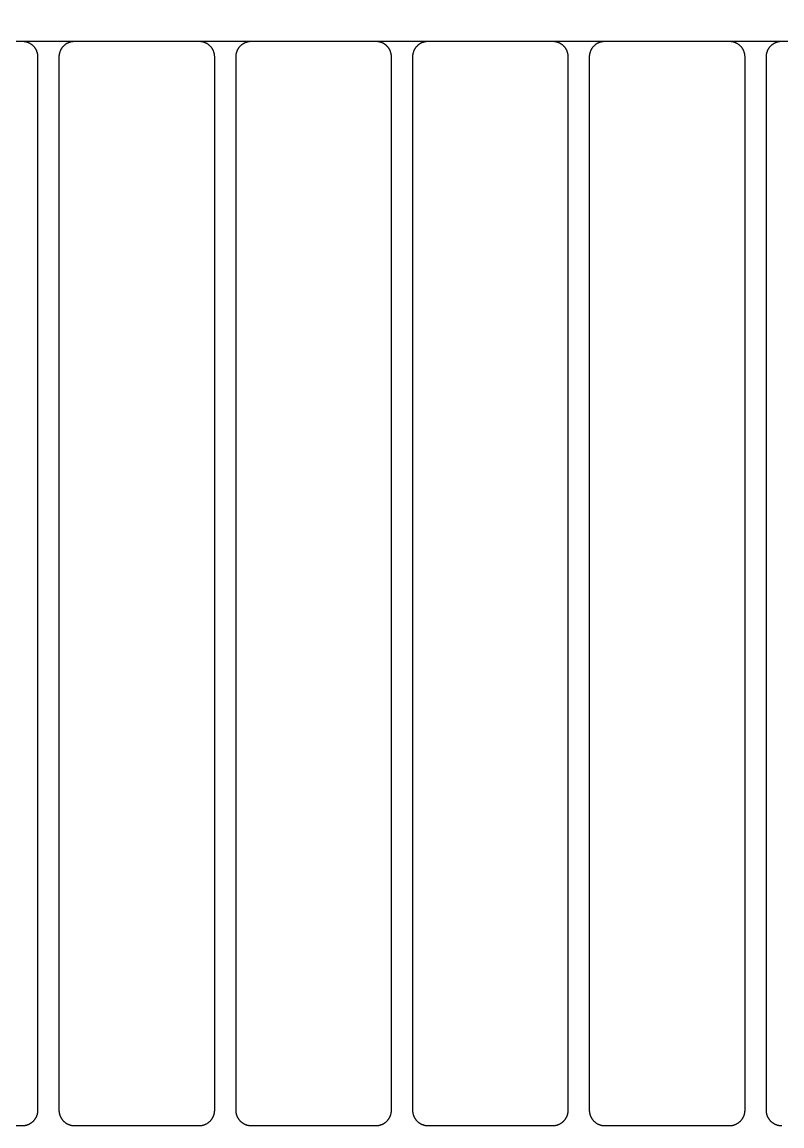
# Model space of a CAD drawing. Header units: millimetres. Extents: x -58335 to 291665, y -66693 to 213307.
# Drawn here: x 175969.4 to 176214.4, y -16251.8 to -15895.7 of the extents above; entities that cross this region are included whole.
import ezdxf

# ---------------------------------------------------------------- set-up
doc = ezdxf.new("R2010")
doc.units = ezdxf.units.MM
doc.header["$LTSCALE"] = 1000
for name, color, linetype in [('X-SITE$0$-MY-녹지', 254, 'Continuous'), ('X-SITE$0$-MY-시설선', 254, 'Continuous'), ('X-SITE$0$-MY-시설선 wood', 254, 'Continuous')]:
    doc.layers.add(name, color=color, linetype=linetype)
pattern_1 = [(0, (-29382.5, 14650.24), (317.5, 317.5), [158.75, -476.25]), (90, (-29303.13, 14570.87), (-317.5, 317.5), [158.75, -476.25])]

# ---------------------------------------------------------------- blocks, each defined once
blk = doc.blocks.new('X-SITE$0$GPSP-100')
at = {"layer": 'X-SITE$0$-MY-시설선'}
for points in [[(-843.22, -750), (-859.78, -750)], [(-786.22, -750), (-802.78, -750)], [(-729.22, -750), (-745.78, -750)], [(-672.22, -750), (-688.78, -750)], [(-615.22, -750), (-631.78, -750)]]:
    blk.add_lwpolyline(points, dxfattribs=at)
at = {"layer": 'X-SITE$0$-MY-시설선 wood'}
for points in [[(-860, -750), (-900, -750)], [(-855, -755), (-855, -754.89), (-855, -754.78), (-855.01, -754.66), (-855.02, -754.55), (-855.03, -754.44), (-855.05, -754.32), (-855.06, -754.21), (-855.08, -754.09), (-855.11, -753.97), (-855.13, -753.86), (-855.16, -753.74), (-855.19, -753.62), (-855.23, -753.51), (-855.27, -753.39), (-855.31, -753.28), (-855.35, -753.16), (-855.4, -753.04), (-855.45, -752.93), (-855.5, -752.82), (-855.56, -752.7), (-855.62, -752.59), (-855.68, -752.48), (-855.75, -752.37), (-855.82, -752.26), (-855.89, -752.16), (-855.96, -752.05), (-856.04, -751.95), (-856.12, -751.85), (-856.2, -751.75), (-856.29, -751.65), (-856.37, -751.56), (-856.46, -751.46), (-856.56, -751.37), (-856.65, -751.29), (-856.75, -751.2), (-856.85, -751.12), (-856.95, -751.04), (-857.05, -750.96), (-857.16, -750.89), (-857.26, -750.82), (-857.37, -750.75), (-857.48, -750.68), (-857.59, -750.62), (-857.7, -750.56), (-857.82, -750.5), (-857.93, -750.45), (-858.04, -750.4), (-858.16, -750.35), (-858.28, -750.31), (-858.39, -750.27), (-858.51, -750.23), (-858.62, -750.19), (-858.74, -750.16), (-858.86, -750.13), (-858.97, -750.11), (-859.09, -750.08), (-859.21, -750.06), (-859.32, -750.05), (-859.44, -750.03), (-859.55, -750.02), (-859.66, -750.01), (-859.78, -750), (-859.89, -750), (-860, -750)], [(-843, -750), (-843.11, -750), (-843.22, -750), (-843.34, -750.01), (-843.45, -750.02), (-843.56, -750.03), (-843.68, -750.05), (-843.79, -750.06), (-843.91, -750.08), (-844.03, -750.11), (-844.14, -750.13), (-844.26, -750.16), (-844.38, -750.19), (-844.49, -750.23), (-844.61, -750.27), (-844.72, -750.31), (-844.84, -750.35), (-844.96, -750.4), (-845.07, -750.45), (-845.18, -750.5), (-845.3, -750.56), (-845.41, -750.62), (-845.52, -750.68), (-845.63, -750.75), (-845.74, -750.82), (-845.84, -750.89), (-845.95, -750.96), (-846.05, -751.04), (-846.15, -751.12), (-846.25, -751.2), (-846.35, -751.29), (-846.44, -751.37), (-846.54, -751.46), (-846.63, -751.56), (-846.71, -751.65), (-846.8, -751.75), (-846.88, -751.85), (-846.96, -751.95), (-847.04, -752.05), (-847.11, -752.16), (-847.18, -752.26), (-847.25, -752.37), (-847.32, -752.48), (-847.38, -752.59), (-847.44, -752.7), (-847.5, -752.82), (-847.55, -752.93), (-847.6, -753.04), (-847.65, -753.16), (-847.69, -753.28), (-847.73, -753.39), (-847.77, -753.51), (-847.81, -753.62), (-847.84, -753.74), (-847.87, -753.86), (-847.89, -753.97), (-847.92, -754.09), (-847.94, -754.21), (-847.95, -754.32), (-847.97, -754.44), (-847.98, -754.55), (-847.99, -754.66), (-848, -754.78), (-848, -754.89), (-848, -755)], [(-803, -750), (-843, -750)], [(-798, -755), (-798, -754.89), (-798, -754.78), (-798.01, -754.66), (-798.02, -754.55), (-798.03, -754.44), (-798.05, -754.32), (-798.06, -754.21), (-798.08, -754.09), (-798.11, -753.97), (-798.13, -753.86), (-798.16, -753.74), (-798.19, -753.62), (-798.23, -753.51), (-798.27, -753.39), (-798.31, -753.28), (-798.35, -753.16), (-798.4, -753.04), (-798.45, -752.93), (-798.5, -752.82), (-798.56, -752.7), (-798.62, -752.59), (-798.68, -752.48), (-798.75, -752.37), (-798.82, -752.26), (-798.89, -752.16), (-798.96, -752.05), (-799.04, -751.95), (-799.12, -751.85), (-799.2, -751.75), (-799.29, -751.65), (-799.37, -751.56), (-799.46, -751.46), (-799.56, -751.37), (-799.65, -751.29), (-799.75, -751.2), (-799.85, -751.12), (-799.95, -751.04), (-800.05, -750.96), (-800.16, -750.89), (-800.26, -750.82), (-800.37, -750.75), (-800.48, -750.68), (-800.59, -750.62), (-800.7, -750.56), (-800.82, -750.5), (-800.93, -750.45), (-801.04, -750.4), (-801.16, -750.35), (-801.28, -750.31), (-801.39, -750.27), (-801.51, -750.23), (-801.62, -750.19), (-801.74, -750.16), (-801.86, -750.13), (-801.97, -750.11), (-802.09, -750.08), (-802.21, -750.06), (-802.32, -750.05), (-802.44, -750.03), (-802.55, -750.02), (-802.66, -750.01), (-802.78, -750), (-802.89, -750), (-803, -750)], [(-786, -750), (-786.11, -750), (-786.22, -750), (-786.34, -750.01), (-786.45, -750.02), (-786.56, -750.03), (-786.68, -750.05), (-786.79, -750.06), (-786.91, -750.08), (-787.03, -750.11), (-787.14, -750.13), (-787.26, -750.16), (-787.38, -750.19), (-787.49, -750.23), (-787.61, -750.27), (-787.72, -750.31), (-787.84, -750.35), (-787.96, -750.4), (-788.07, -750.45), (-788.18, -750.5), (-788.3, -750.56), (-788.41, -750.62), (-788.52, -750.68), (-788.63, -750.75), (-788.74, -750.82), (-788.84, -750.89), (-788.95, -750.96), (-789.05, -751.04), (-789.15, -751.12), (-789.25, -751.2), (-789.35, -751.29), (-789.44, -751.37), (-789.54, -751.46), (-789.63, -751.56), (-789.71, -751.65), (-789.8, -751.75), (-789.88, -751.85), (-789.96, -751.95), (-790.04, -752.05), (-790.11, -752.16), (-790.18, -752.26), (-790.25, -752.37), (-790.32, -752.48), (-790.38, -752.59), (-790.44, -752.7), (-790.5, -752.82), (-790.55, -752.93), (-790.6, -753.04), (-790.65, -753.16), (-790.69, -753.28), (-790.73, -753.39), (-790.77, -753.51), (-790.81, -753.62), (-790.84, -753.74), (-790.87, -753.86), (-790.89, -753.97), (-790.92, -754.09), (-790.94, -754.21), (-790.95, -754.32), (-790.97, -754.44), (-790.98, -754.55), (-790.99, -754.66), (-791, -754.78), (-791, -754.89), (-791, -755)], [(-746, -750), (-786, -750)], [(-741, -755), (-741, -754.89), (-741, -754.78), (-741.01, -754.66), (-741.02, -754.55), (-741.03, -754.44), (-741.05, -754.32), (-741.06, -754.21), (-741.08, -754.09), (-741.11, -753.97), (-741.13, -753.86), (-741.16, -753.74), (-741.19, -753.62), (-741.23, -753.51), (-741.27, -753.39), (-741.31, -753.28), (-741.35, -753.16), (-741.4, -753.04), (-741.45, -752.93), (-741.5, -752.82), (-741.56, -752.7), (-741.62, -752.59), (-741.68, -752.48), (-741.75, -752.37), (-741.82, -752.26), (-741.89, -752.16), (-741.96, -752.05), (-742.04, -751.95), (-742.12, -751.85), (-742.2, -751.75), (-742.29, -751.65), (-742.37, -751.56), (-742.46, -751.46), (-742.56, -751.37), (-742.65, -751.29), (-742.75, -751.2), (-742.85, -751.12), (-742.95, -751.04), (-743.05, -750.96), (-743.16, -750.89), (-743.26, -750.82), (-743.37, -750.75), (-743.48, -750.68), (-743.59, -750.62), (-743.7, -750.56), (-743.82, -750.5), (-743.93, -750.45), (-744.04, -750.4), (-744.16, -750.35), (-744.28, -750.31), (-744.39, -750.27), (-744.51, -750.23), (-744.62, -750.19), (-744.74, -750.16), (-744.86, -750.13), (-744.97, -750.11), (-745.09, -750.08), (-745.21, -750.06), (-745.32, -750.05), (-745.44, -750.03), (-745.55, -750.02), (-745.66, -750.01), (-745.78, -750), (-745.89, -750), (-746, -750)], [(-729, -750), (-729.11, -750), (-729.22, -750), (-729.34, -750.01), (-729.45, -750.02), (-729.56, -750.03), (-729.68, -750.05), (-729.79, -750.06), (-729.91, -750.08), (-730.03, -750.11), (-730.14, -750.13), (-730.26, -750.16), (-730.38, -750.19), (-730.49, -750.23), (-730.61, -750.27), (-730.72, -750.31), (-730.84, -750.35), (-730.96, -750.4), (-731.07, -750.45), (-731.18, -750.5), (-731.3, -750.56), (-731.41, -750.62), (-731.52, -750.68), (-731.63, -750.75), (-731.74, -750.82), (-731.84, -750.89), (-731.95, -750.96), (-732.05, -751.04), (-732.15, -751.12), (-732.25, -751.2), (-732.35, -751.29), (-732.44, -751.37), (-732.54, -751.46), (-732.63, -751.56), (-732.71, -751.65), (-732.8, -751.75), (-732.88, -751.85), (-732.96, -751.95), (-733.04, -752.05), (-733.11, -752.16), (-733.18, -752.26), (-733.25, -752.37), (-733.32, -752.48), (-733.38, -752.59), (-733.44, -752.7), (-733.5, -752.82), (-733.55, -752.93), (-733.6, -753.04), (-733.65, -753.16), (-733.69, -753.28), (-733.73, -753.39), (-733.77, -753.51), (-733.81, -753.62), (-733.84, -753.74), (-733.87, -753.86), (-733.89, -753.97), (-733.92, -754.09), (-733.94, -754.21), (-733.95, -754.32), (-733.97, -754.44), (-733.98, -754.55), (-733.99, -754.66), (-734, -754.78), (-734, -754.89), (-734, -755)], [(-689, -750), (-729, -750)], [(-684, -755), (-684, -754.89), (-684, -754.78), (-684.01, -754.66), (-684.02, -754.55), (-684.03, -754.44), (-684.05, -754.32), (-684.06, -754.21), (-684.08, -754.09), (-684.11, -753.97), (-684.13, -753.86), (-684.16, -753.74), (-684.19, -753.62), (-684.23, -753.51), (-684.27, -753.39), (-684.31, -753.28), (-684.35, -753.16), (-684.4, -753.04), (-684.45, -752.93), (-684.5, -752.82), (-684.56, -752.7), (-684.62, -752.59), (-684.68, -752.48), (-684.75, -752.37), (-684.82, -752.26), (-684.89, -752.16), (-684.96, -752.05), (-685.04, -751.95), (-685.12, -751.85), (-685.2, -751.75), (-685.29, -751.65), (-685.37, -751.56), (-685.46, -751.46), (-685.56, -751.37), (-685.65, -751.29), (-685.75, -751.2), (-685.85, -751.12), (-685.95, -751.04), (-686.05, -750.96), (-686.16, -750.89), (-686.26, -750.82), (-686.37, -750.75), (-686.48, -750.68), (-686.59, -750.62), (-686.7, -750.56), (-686.82, -750.5), (-686.93, -750.45), (-687.04, -750.4), (-687.16, -750.35), (-687.28, -750.31), (-687.39, -750.27), (-687.51, -750.23), (-687.62, -750.19), (-687.74, -750.16), (-687.86, -750.13), (-687.97, -750.11), (-688.09, -750.08), (-688.21, -750.06), (-688.32, -750.05), (-688.44, -750.03), (-688.55, -750.02), (-688.66, -750.01), (-688.78, -750), (-688.89, -750), (-689, -750)], [(-672, -750), (-672.11, -750), (-672.22, -750), (-672.34, -750.01), (-672.45, -750.02), (-672.56, -750.03), (-672.68, -750.05), (-672.79, -750.06), (-672.91, -750.08), (-673.03, -750.11), (-673.14, -750.13), (-673.26, -750.16), (-673.38, -750.19), (-673.49, -750.23), (-673.61, -750.27), (-673.72, -750.31), (-673.84, -750.35), (-673.96, -750.4), (-674.07, -750.45), (-674.18, -750.5), (-674.3, -750.56), (-674.41, -750.62), (-674.52, -750.68), (-674.63, -750.75), (-674.74, -750.82), (-674.84, -750.89), (-674.95, -750.96), (-675.05, -751.04), (-675.15, -751.12), (-675.25, -751.2), (-675.35, -751.29), (-675.44, -751.37), (-675.54, -751.46), (-675.63, -751.56), (-675.71, -751.65), (-675.8, -751.75), (-675.88, -751.85), (-675.96, -751.95), (-676.04, -752.05), (-676.11, -752.16), (-676.18, -752.26), (-676.25, -752.37), (-676.32, -752.48), (-676.38, -752.59), (-676.44, -752.7), (-676.5, -752.82), (-676.55, -752.93), (-676.6, -753.04), (-676.65, -753.16), (-676.69, -753.28), (-676.73, -753.39), (-676.77, -753.51), (-676.81, -753.62), (-676.84, -753.74), (-676.87, -753.86), (-676.89, -753.97), (-676.92, -754.09), (-676.94, -754.21), (-676.95, -754.32), (-676.97, -754.44), (-676.98, -754.55), (-676.99, -754.66), (-677, -754.78), (-677, -754.89), (-677, -755)], [(-632, -750), (-672, -750)], [(-627, -755), (-627, -754.89), (-627, -754.78), (-627.01, -754.66), (-627.02, -754.55), (-627.03, -754.44), (-627.05, -754.32), (-627.06, -754.21), (-627.08, -754.09), (-627.11, -753.97), (-627.13, -753.86), (-627.16, -753.74), (-627.19, -753.62), (-627.23, -753.51), (-627.27, -753.39), (-627.31, -753.28), (-627.35, -753.16), (-627.4, -753.04), (-627.45, -752.93), (-627.5, -752.82), (-627.56, -752.7), (-627.62, -752.59), (-627.68, -752.48), (-627.75, -752.37), (-627.82, -752.26), (-627.89, -752.16), (-627.96, -752.05), (-628.04, -751.95), (-628.12, -751.85), (-628.2, -751.75), (-628.29, -751.65), (-628.37, -751.56), (-628.46, -751.46), (-628.56, -751.37), (-628.65, -751.29), (-628.75, -751.2), (-628.85, -751.12), (-628.95, -751.04), (-629.05, -750.96), (-629.16, -750.89), (-629.26, -750.82), (-629.37, -750.75), (-629.48, -750.68), (-629.59, -750.62), (-629.7, -750.56), (-629.82, -750.5), (-629.93, -750.45), (-630.04, -750.4), (-630.16, -750.35), (-630.28, -750.31), (-630.39, -750.27), (-630.51, -750.23), (-630.62, -750.19), (-630.74, -750.16), (-630.86, -750.13), (-630.97, -750.11), (-631.09, -750.08), (-631.21, -750.06), (-631.32, -750.05), (-631.44, -750.03), (-631.55, -750.02), (-631.66, -750.01), (-631.78, -750), (-631.89, -750), (-632, -750)], [(-615, -750), (-615.11, -750), (-615.22, -750), (-615.34, -750.01), (-615.45, -750.02), (-615.56, -750.03), (-615.68, -750.05), (-615.79, -750.06), (-615.91, -750.08), (-616.03, -750.11), (-616.14, -750.13), (-616.26, -750.16), (-616.38, -750.19), (-616.49, -750.23), (-616.61, -750.27), (-616.72, -750.31), (-616.84, -750.35), (-616.96, -750.4), (-617.07, -750.45), (-617.18, -750.5), (-617.3, -750.56), (-617.41, -750.62), (-617.52, -750.68), (-617.63, -750.75), (-617.74, -750.82), (-617.84, -750.89), (-617.95, -750.96), (-618.05, -751.04), (-618.15, -751.12), (-618.25, -751.2), (-618.35, -751.29), (-618.44, -751.37), (-618.54, -751.46), (-618.63, -751.56), (-618.71, -751.65), (-618.8, -751.75), (-618.88, -751.85), (-618.96, -751.95), (-619.04, -752.05), (-619.11, -752.16), (-619.18, -752.26), (-619.25, -752.37), (-619.32, -752.48), (-619.38, -752.59), (-619.44, -752.7), (-619.5, -752.82), (-619.55, -752.93), (-619.6, -753.04), (-619.65, -753.16), (-619.69, -753.28), (-619.73, -753.39), (-619.77, -753.51), (-619.81, -753.62), (-619.84, -753.74), (-619.87, -753.86), (-619.89, -753.97), (-619.92, -754.09), (-619.94, -754.21), (-619.95, -754.32), (-619.97, -754.44), (-619.98, -754.55), (-619.99, -754.66), (-620, -754.78), (-620, -754.89), (-620, -755)], [(-575, -750), (-615, -750)], [(-855, -1095), (-855, -755)], [(-848, -755), (-848, -1095)], [(-798, -1095), (-798, -755)], [(-791, -755), (-791, -1095)], [(-741, -1095), (-741, -755)], [(-734, -755), (-734, -1095)], [(-684, -1095), (-684, -755)], [(-677, -755), (-677, -1095)], [(-627, -1095), (-627, -755)], [(-620, -755), (-620, -1095)], [(-860, -1100), (-859.89, -1100), (-859.78, -1100), (-859.66, -1099.99), (-859.55, -1099.98), (-859.44, -1099.97), (-859.32, -1099.95), (-859.21, -1099.94), (-859.09, -1099.92), (-858.97, -1099.89), (-858.86, -1099.87), (-858.74, -1099.84), (-858.62, -1099.81), (-858.51, -1099.77), (-858.39, -1099.73), (-858.28, -1099.69), (-858.16, -1099.65), (-858.04, -1099.6), (-857.93, -1099.55), (-857.82, -1099.5), (-857.7, -1099.44), (-857.59, -1099.38), (-857.48, -1099.32), (-857.37, -1099.25), (-857.26, -1099.19), (-857.16, -1099.11), (-857.05, -1099.04), (-856.95, -1098.96), (-856.85, -1098.88), (-856.75, -1098.8), (-856.65, -1098.71), (-856.56, -1098.63), (-856.46, -1098.54), (-856.37, -1098.44), (-856.29, -1098.35), (-856.2, -1098.25), (-856.12, -1098.15), (-856.04, -1098.05), (-855.96, -1097.95), (-855.89, -1097.84), (-855.82, -1097.74), (-855.75, -1097.63), (-855.68, -1097.52), (-855.62, -1097.41), (-855.56, -1097.3), (-855.5, -1097.18), (-855.45, -1097.07), (-855.4, -1096.96), (-855.35, -1096.84), (-855.31, -1096.72), (-855.27, -1096.61), (-855.23, -1096.49), (-855.19, -1096.38), (-855.16, -1096.26), (-855.13, -1096.14), (-855.11, -1096.03), (-855.08, -1095.91), (-855.06, -1095.79), (-855.05, -1095.68), (-855.03, -1095.56), (-855.02, -1095.45), (-855.01, -1095.34), (-855, -1095.22), (-855, -1095.11), (-855, -1095)], [(-848, -1095), (-848, -1095.11), (-848, -1095.22), (-847.99, -1095.34), (-847.98, -1095.45), (-847.97, -1095.56), (-847.95, -1095.68), (-847.94, -1095.79), (-847.92, -1095.91), (-847.89, -1096.03), (-847.87, -1096.14), (-847.84, -1096.26), (-847.81, -1096.38), (-847.77, -1096.49), (-847.73, -1096.61), (-847.69, -1096.72), (-847.65, -1096.84), (-847.6, -1096.96), (-847.55, -1097.07), (-847.5, -1097.18), (-847.44, -1097.3), (-847.38, -1097.41), (-847.32, -1097.52), (-847.25, -1097.63), (-847.18, -1097.74), (-847.11, -1097.84), (-847.04, -1097.95), (-846.96, -1098.05), (-846.88, -1098.15), (-846.8, -1098.25), (-846.71, -1098.35), (-846.63, -1098.44), (-846.54, -1098.54), (-846.44, -1098.63), (-846.35, -1098.71), (-846.25, -1098.8), (-846.15, -1098.88), (-846.05, -1098.96), (-845.95, -1099.04), (-845.84, -1099.11), (-845.74, -1099.19), (-845.63, -1099.25), (-845.52, -1099.32), (-845.41, -1099.38), (-845.3, -1099.44), (-845.18, -1099.5), (-845.07, -1099.55), (-844.96, -1099.6), (-844.84, -1099.65), (-844.72, -1099.69), (-844.61, -1099.73), (-844.49, -1099.77), (-844.38, -1099.81), (-844.26, -1099.84), (-844.14, -1099.87), (-844.03, -1099.89), (-843.91, -1099.92), (-843.79, -1099.94), (-843.68, -1099.95), (-843.56, -1099.97), (-843.45, -1099.98), (-843.34, -1099.99), (-843.22, -1100), (-843.11, -1100), (-843, -1100)], [(-803, -1100), (-802.89, -1100), (-802.78, -1100), (-802.66, -1099.99), (-802.55, -1099.98), (-802.44, -1099.97), (-802.32, -1099.95), (-802.21, -1099.94), (-802.09, -1099.92), (-801.97, -1099.89), (-801.86, -1099.87), (-801.74, -1099.84), (-801.62, -1099.81), (-801.51, -1099.77), (-801.39, -1099.73), (-801.28, -1099.69), (-801.16, -1099.65), (-801.04, -1099.6), (-800.93, -1099.55), (-800.82, -1099.5), (-800.7, -1099.44), (-800.59, -1099.38), (-800.48, -1099.32), (-800.37, -1099.25), (-800.26, -1099.19), (-800.16, -1099.11), (-800.05, -1099.04), (-799.95, -1098.96), (-799.85, -1098.88), (-799.75, -1098.8), (-799.65, -1098.71), (-799.56, -1098.63), (-799.46, -1098.54), (-799.37, -1098.44), (-799.29, -1098.35), (-799.2, -1098.25), (-799.12, -1098.15), (-799.04, -1098.05), (-798.96, -1097.95), (-798.89, -1097.84), (-798.82, -1097.74), (-798.75, -1097.63), (-798.68, -1097.52), (-798.62, -1097.41), (-798.56, -1097.3), (-798.5, -1097.18), (-798.45, -1097.07), (-798.4, -1096.96), (-798.35, -1096.84), (-798.31, -1096.72), (-798.27, -1096.61), (-798.23, -1096.49), (-798.19, -1096.38), (-798.16, -1096.26), (-798.13, -1096.14), (-798.11, -1096.03), (-798.08, -1095.91), (-798.06, -1095.79), (-798.05, -1095.68), (-798.03, -1095.56), (-798.02, -1095.45), (-798.01, -1095.34), (-798, -1095.22), (-798, -1095.11), (-798, -1095)], [(-791, -1095), (-791, -1095.11), (-791, -1095.22), (-790.99, -1095.34), (-790.98, -1095.45), (-790.97, -1095.56), (-790.95, -1095.68), (-790.94, -1095.79), (-790.92, -1095.91), (-790.89, -1096.03), (-790.87, -1096.14), (-790.84, -1096.26), (-790.81, -1096.38), (-790.77, -1096.49), (-790.73, -1096.61), (-790.69, -1096.72), (-790.65, -1096.84), (-790.6, -1096.96), (-790.55, -1097.07), (-790.5, -1097.18), (-790.44, -1097.3), (-790.38, -1097.41), (-790.32, -1097.52), (-790.25, -1097.63), (-790.18, -1097.74), (-790.11, -1097.84), (-790.04, -1097.95), (-789.96, -1098.05), (-789.88, -1098.15), (-789.8, -1098.25), (-789.71, -1098.35), (-789.63, -1098.44), (-789.54, -1098.54), (-789.44, -1098.63), (-789.35, -1098.71), (-789.25, -1098.8), (-789.15, -1098.88), (-789.05, -1098.96), (-788.95, -1099.04), (-788.84, -1099.11), (-788.74, -1099.19), (-788.63, -1099.25), (-788.52, -1099.32), (-788.41, -1099.38), (-788.3, -1099.44), (-788.18, -1099.5), (-788.07, -1099.55), (-787.96, -1099.6), (-787.84, -1099.65), (-787.72, -1099.69), (-787.61, -1099.73), (-787.49, -1099.77), (-787.38, -1099.81), (-787.26, -1099.84), (-787.14, -1099.87), (-787.03, -1099.89), (-786.91, -1099.92), (-786.79, -1099.94), (-786.68, -1099.95), (-786.56, -1099.97), (-786.45, -1099.98), (-786.34, -1099.99), (-786.22, -1100), (-786.11, -1100), (-786, -1100)], [(-746, -1100), (-745.89, -1100), (-745.78, -1100), (-745.66, -1099.99), (-745.55, -1099.98), (-745.44, -1099.97), (-745.32, -1099.95), (-745.21, -1099.94), (-745.09, -1099.92), (-744.97, -1099.89), (-744.86, -1099.87), (-744.74, -1099.84), (-744.62, -1099.81), (-744.51, -1099.77), (-744.39, -1099.73), (-744.28, -1099.69), (-744.16, -1099.65), (-744.04, -1099.6), (-743.93, -1099.55), (-743.82, -1099.5), (-743.7, -1099.44), (-743.59, -1099.38), (-743.48, -1099.32), (-743.37, -1099.25), (-743.26, -1099.19), (-743.16, -1099.11), (-743.05, -1099.04), (-742.95, -1098.96), (-742.85, -1098.88), (-742.75, -1098.8), (-742.65, -1098.71), (-742.56, -1098.63), (-742.46, -1098.54), (-742.37, -1098.44), (-742.29, -1098.35), (-742.2, -1098.25), (-742.12, -1098.15), (-742.04, -1098.05), (-741.96, -1097.95), (-741.89, -1097.84), (-741.82, -1097.74), (-741.75, -1097.63), (-741.68, -1097.52), (-741.62, -1097.41), (-741.56, -1097.3), (-741.5, -1097.18), (-741.45, -1097.07), (-741.4, -1096.96), (-741.35, -1096.84), (-741.31, -1096.72), (-741.27, -1096.61), (-741.23, -1096.49), (-741.19, -1096.38), (-741.16, -1096.26), (-741.13, -1096.14), (-741.11, -1096.03), (-741.08, -1095.91), (-741.06, -1095.79), (-741.05, -1095.68), (-741.03, -1095.56), (-741.02, -1095.45), (-741.01, -1095.34), (-741, -1095.22), (-741, -1095.11), (-741, -1095)], [(-734, -1095), (-734, -1095.11), (-734, -1095.22), (-733.99, -1095.34), (-733.98, -1095.45), (-733.97, -1095.56), (-733.95, -1095.68), (-733.94, -1095.79), (-733.92, -1095.91), (-733.89, -1096.03), (-733.87, -1096.14), (-733.84, -1096.26), (-733.81, -1096.38), (-733.77, -1096.49), (-733.73, -1096.61), (-733.69, -1096.72), (-733.65, -1096.84), (-733.6, -1096.96), (-733.55, -1097.07), (-733.5, -1097.18), (-733.44, -1097.3), (-733.38, -1097.41), (-733.32, -1097.52), (-733.25, -1097.63), (-733.18, -1097.74), (-733.11, -1097.84), (-733.04, -1097.95), (-732.96, -1098.05), (-732.88, -1098.15), (-732.8, -1098.25), (-732.71, -1098.35), (-732.63, -1098.44), (-732.54, -1098.54), (-732.44, -1098.63), (-732.35, -1098.71), (-732.25, -1098.8), (-732.15, -1098.88), (-732.05, -1098.96), (-731.95, -1099.04), (-731.84, -1099.11), (-731.74, -1099.19), (-731.63, -1099.25), (-731.52, -1099.32), (-731.41, -1099.38), (-731.3, -1099.44), (-731.18, -1099.5), (-731.07, -1099.55), (-730.96, -1099.6), (-730.84, -1099.65), (-730.72, -1099.69), (-730.61, -1099.73), (-730.49, -1099.77), (-730.38, -1099.81), (-730.26, -1099.84), (-730.14, -1099.87), (-730.03, -1099.89), (-729.91, -1099.92), (-729.79, -1099.94), (-729.68, -1099.95), (-729.56, -1099.97), (-729.45, -1099.98), (-729.34, -1099.99), (-729.22, -1100), (-729.11, -1100), (-729, -1100)], [(-689, -1100), (-688.89, -1100), (-688.78, -1100), (-688.66, -1099.99), (-688.55, -1099.98), (-688.44, -1099.97), (-688.32, -1099.95), (-688.21, -1099.94), (-688.09, -1099.92), (-687.97, -1099.89), (-687.86, -1099.87), (-687.74, -1099.84), (-687.62, -1099.81), (-687.51, -1099.77), (-687.39, -1099.73), (-687.28, -1099.69), (-687.16, -1099.65), (-687.04, -1099.6), (-686.93, -1099.55), (-686.82, -1099.5), (-686.7, -1099.44), (-686.59, -1099.38), (-686.48, -1099.32), (-686.37, -1099.25), (-686.26, -1099.19), (-686.16, -1099.11), (-686.05, -1099.04), (-685.95, -1098.96), (-685.85, -1098.88), (-685.75, -1098.8), (-685.65, -1098.71), (-685.56, -1098.63), (-685.46, -1098.54), (-685.37, -1098.44), (-685.29, -1098.35), (-685.2, -1098.25), (-685.12, -1098.15), (-685.04, -1098.05), (-684.96, -1097.95), (-684.89, -1097.84), (-684.82, -1097.74), (-684.75, -1097.63), (-684.68, -1097.52), (-684.62, -1097.41), (-684.56, -1097.3), (-684.5, -1097.18), (-684.45, -1097.07), (-684.4, -1096.96), (-684.35, -1096.84), (-684.31, -1096.72), (-684.27, -1096.61), (-684.23, -1096.49), (-684.19, -1096.38), (-684.16, -1096.26), (-684.13, -1096.14), (-684.11, -1096.03), (-684.08, -1095.91), (-684.06, -1095.79), (-684.05, -1095.68), (-684.03, -1095.56), (-684.02, -1095.45), (-684.01, -1095.34), (-684, -1095.22), (-684, -1095.11), (-684, -1095)], [(-677, -1095), (-677, -1095.11), (-677, -1095.22), (-676.99, -1095.34), (-676.98, -1095.45), (-676.97, -1095.56), (-676.95, -1095.68), (-676.94, -1095.79), (-676.92, -1095.91), (-676.89, -1096.03), (-676.87, -1096.14), (-676.84, -1096.26), (-676.81, -1096.38), (-676.77, -1096.49), (-676.73, -1096.61), (-676.69, -1096.72), (-676.65, -1096.84), (-676.6, -1096.96), (-676.55, -1097.07), (-676.5, -1097.18), (-676.44, -1097.3), (-676.38, -1097.41), (-676.32, -1097.52), (-676.25, -1097.63), (-676.18, -1097.74), (-676.11, -1097.84), (-676.04, -1097.95), (-675.96, -1098.05), (-675.88, -1098.15), (-675.8, -1098.25), (-675.71, -1098.35), (-675.63, -1098.44), (-675.54, -1098.54), (-675.44, -1098.63), (-675.35, -1098.71), (-675.25, -1098.8), (-675.15, -1098.88), (-675.05, -1098.96), (-674.95, -1099.04), (-674.84, -1099.11), (-674.74, -1099.19), (-674.63, -1099.25), (-674.52, -1099.32), (-674.41, -1099.38), (-674.3, -1099.44), (-674.18, -1099.5), (-674.07, -1099.55), (-673.96, -1099.6), (-673.84, -1099.65), (-673.72, -1099.69), (-673.61, -1099.73), (-673.49, -1099.77), (-673.38, -1099.81), (-673.26, -1099.84), (-673.14, -1099.87), (-673.03, -1099.89), (-672.91, -1099.92), (-672.79, -1099.94), (-672.68, -1099.95), (-672.56, -1099.97), (-672.45, -1099.98), (-672.34, -1099.99), (-672.22, -1100), (-672.11, -1100), (-672, -1100)], [(-632, -1100), (-631.89, -1100), (-631.78, -1100), (-631.66, -1099.99), (-631.55, -1099.98), (-631.44, -1099.97), (-631.32, -1099.95), (-631.21, -1099.94), (-631.09, -1099.92), (-630.97, -1099.89), (-630.86, -1099.87), (-630.74, -1099.84), (-630.62, -1099.81), (-630.51, -1099.77), (-630.39, -1099.73), (-630.28, -1099.69), (-630.16, -1099.65), (-630.04, -1099.6), (-629.93, -1099.55), (-629.82, -1099.5), (-629.7, -1099.44), (-629.59, -1099.38), (-629.48, -1099.32), (-629.37, -1099.25), (-629.26, -1099.19), (-629.16, -1099.11), (-629.05, -1099.04), (-628.95, -1098.96), (-628.85, -1098.88), (-628.75, -1098.8), (-628.65, -1098.71), (-628.56, -1098.63), (-628.46, -1098.54), (-628.37, -1098.44), (-628.29, -1098.35), (-628.2, -1098.25), (-628.12, -1098.15), (-628.04, -1098.05), (-627.96, -1097.95), (-627.89, -1097.84), (-627.82, -1097.74), (-627.75, -1097.63), (-627.68, -1097.52), (-627.62, -1097.41), (-627.56, -1097.3), (-627.5, -1097.18), (-627.45, -1097.07), (-627.4, -1096.96), (-627.35, -1096.84), (-627.31, -1096.72), (-627.27, -1096.61), (-627.23, -1096.49), (-627.19, -1096.38), (-627.16, -1096.26), (-627.13, -1096.14), (-627.11, -1096.03), (-627.08, -1095.91), (-627.06, -1095.79), (-627.05, -1095.68), (-627.03, -1095.56), (-627.02, -1095.45), (-627.01, -1095.34), (-627, -1095.22), (-627, -1095.11), (-627, -1095)], [(-620, -1095), (-620, -1095.11), (-620, -1095.22), (-619.99, -1095.34), (-619.98, -1095.45), (-619.97, -1095.56), (-619.95, -1095.68), (-619.94, -1095.79), (-619.92, -1095.91), (-619.89, -1096.03), (-619.87, -1096.14), (-619.84, -1096.26), (-619.81, -1096.38), (-619.77, -1096.49), (-619.73, -1096.61), (-619.69, -1096.72), (-619.65, -1096.84), (-619.6, -1096.96), (-619.55, -1097.07), (-619.5, -1097.18), (-619.44, -1097.3), (-619.38, -1097.41), (-619.32, -1097.52), (-619.25, -1097.63), (-619.18, -1097.74), (-619.11, -1097.84), (-619.04, -1097.95), (-618.96, -1098.05), (-618.88, -1098.15), (-618.8, -1098.25), (-618.71, -1098.35), (-618.63, -1098.44), (-618.54, -1098.54), (-618.44, -1098.63), (-618.35, -1098.71), (-618.25, -1098.8), (-618.15, -1098.88), (-618.05, -1098.96), (-617.95, -1099.04), (-617.84, -1099.11), (-617.74, -1099.19), (-617.63, -1099.25), (-617.52, -1099.32), (-617.41, -1099.38), (-617.3, -1099.44), (-617.18, -1099.5), (-617.07, -1099.55), (-616.96, -1099.6), (-616.84, -1099.65), (-616.72, -1099.69), (-616.61, -1099.73), (-616.49, -1099.77), (-616.38, -1099.81), (-616.26, -1099.84), (-616.14, -1099.87), (-616.03, -1099.89), (-615.91, -1099.92), (-615.79, -1099.94), (-615.68, -1099.95), (-615.56, -1099.97), (-615.45, -1099.98), (-615.34, -1099.99), (-615.22, -1100), (-615.11, -1100), (-615, -1100)], [(-843, -1100), (-803, -1100)], [(-786, -1100), (-746, -1100)], [(-729, -1100), (-689, -1100)], [(-672, -1100), (-632, -1100)], [(-615, -1100), (-575, -1100)]]:
    blk.add_lwpolyline(points, dxfattribs=at)
blk = doc.blocks.new('X-SITE$0$240910_L-1F')
at = {"layer": 'X-SITE$0$-MY-녹지'}
h = blk.add_hatch(dxfattribs=at)
h.set_pattern_fill('CROSS', color=256, scale=50, style=2)
h.set_pattern_definition(pattern_1)
edge = h.paths.add_edge_path()
edge.add_line((167850, -2045.25), (167850, 3516.56))
edge.add_arc((169000, 3516.56), 1150, 135, 180, ccw=False)
edge.add_line((168186.83, 4329.73), (170751.04, 6893.95))
edge.add_arc((170150, 7494.99), 850, 315, 360)
edge.add_line((171000, 7494.99), (171000, 10430.77))
edge.add_arc((170650, 10430.77), 350, 0, 90)
edge.add_line((170650, 10780.77), (169000, 10780.77))
edge.add_line((169000, 10780.77), (169000, 15580.77))
edge.add_line((169000, 15580.77), (171150, 15580.77))
edge.add_arc((171150, 15930.77), 350, 270, 360)
edge.add_line((171500, 15930.77), (171500, 18665.51))
edge.add_line((171500, 18665.51), (172500, 19665.51))
edge.add_line((172500, 19665.51), (172500, 33574.84))
edge.add_arc((171500, 32018.4), 1850, 57.27956, 90)
edge.add_line((171500, 33868.4), (163650, 33868.4))
edge.add_line((163650, 33868.4), (163650, -2251.6))
edge.add_line((163650, -2251.6), (118350, -2251.6))
edge.add_line((118350, -2251.6), (118350, 24610.81))
edge.add_arc((118000, 24610.81), 350, 0, 134.5656)
edge.add_line((117754.4, 24860.17), (112674.6, 19856.82))
edge.add_arc((113271.07, 19251.24), 850, 134.56562, 180)
edge.add_line((112421.07, 19251.24), (112421.07, -3601.59))
edge.add_arc((113271.07, -3601.59), 850, 180, 270)
edge.add_line((113271.07, -4451.59), (115271.08, -4451.59))
edge.add_line((115271.08, -4451.59), (117627.53, -6101.59))
edge.add_line((117627.53, -6101.59), (164145.73, -6101.6))
edge.add_line((164145.73, -6101.6), (167601.04, -2646.29))
edge.add_arc((167000, -2045.25), 850, 314.99999, 360)
h = blk.add_hatch(dxfattribs=at)
h.set_pattern_fill('CROSS', color=256, scale=50, style=2)
h.set_pattern_definition(pattern_1)
edge = h.paths.add_edge_path()
edge.add_line((167850, -2045.25), (167850, 3516.56))
edge.add_arc((169000, 3516.56), 1150, 135, 180, ccw=False)
edge.add_line((168186.83, 4329.73), (170751.04, 6893.95))
edge.add_arc((170150, 7494.99), 850, 315, 360)
edge.add_line((171000, 7494.99), (171000, 10430.77))
edge.add_arc((170650, 10430.77), 350, 0, 90)
edge.add_line((170650, 10780.77), (169000, 10780.77))
edge.add_line((169000, 10780.77), (169000, 15580.77))
edge.add_line((169000, 15580.77), (171150, 15580.77))
edge.add_arc((171150, 15930.77), 350, 270, 360)
edge.add_line((171500, 15930.77), (171500, 18665.51))
edge.add_line((171500, 18665.51), (172500, 19665.51))
edge.add_line((172500, 19665.51), (172500, 33574.84))
edge.add_arc((171500, 32018.4), 1850, 57.27956, 90)
edge.add_line((171500, 33868.4), (163650, 33868.4))
edge.add_line((163650, 33868.4), (163650, -2251.6))
edge.add_line((163650, -2251.6), (118350, -2251.6))
edge.add_line((118350, -2251.6), (118350, 24610.81))
edge.add_arc((118000, 24610.81), 350, 0, 134.5656)
edge.add_line((117754.4, 24860.17), (112674.6, 19856.82))
edge.add_arc((113271.07, 19251.24), 850, 134.56562, 180)
edge.add_line((112421.07, 19251.24), (112421.07, -3601.59))
edge.add_arc((113271.07, -3601.59), 850, 180, 270)
edge.add_line((113271.07, -4451.59), (115271.08, -4451.59))
edge.add_line((115271.08, -4451.59), (117627.53, -6101.59))
edge.add_line((117627.53, -6101.59), (164145.73, -6101.6))
edge.add_line((164145.73, -6101.6), (167601.04, -2646.29))
edge.add_arc((167000, -2045.25), 850, 314.99999, 360)
at = {"layer": 'X-SITE$0$-MY-시설선', "xscale": -1}
blk.add_blockref('X-SITE$0$GPSP-100', (145971.9, -501.6), dxfattribs=at)
blk.add_blockref('X-SITE$0$GPSP-100', (145971.9, -501.6), dxfattribs=at)

msp = doc.modelspace()

# ---------------------------------------------------------------- block references
msp.add_blockref('X-SITE$0$240910_L-1F', (29382.5, -14650.24))

doc.saveas('drawing.dxf')
